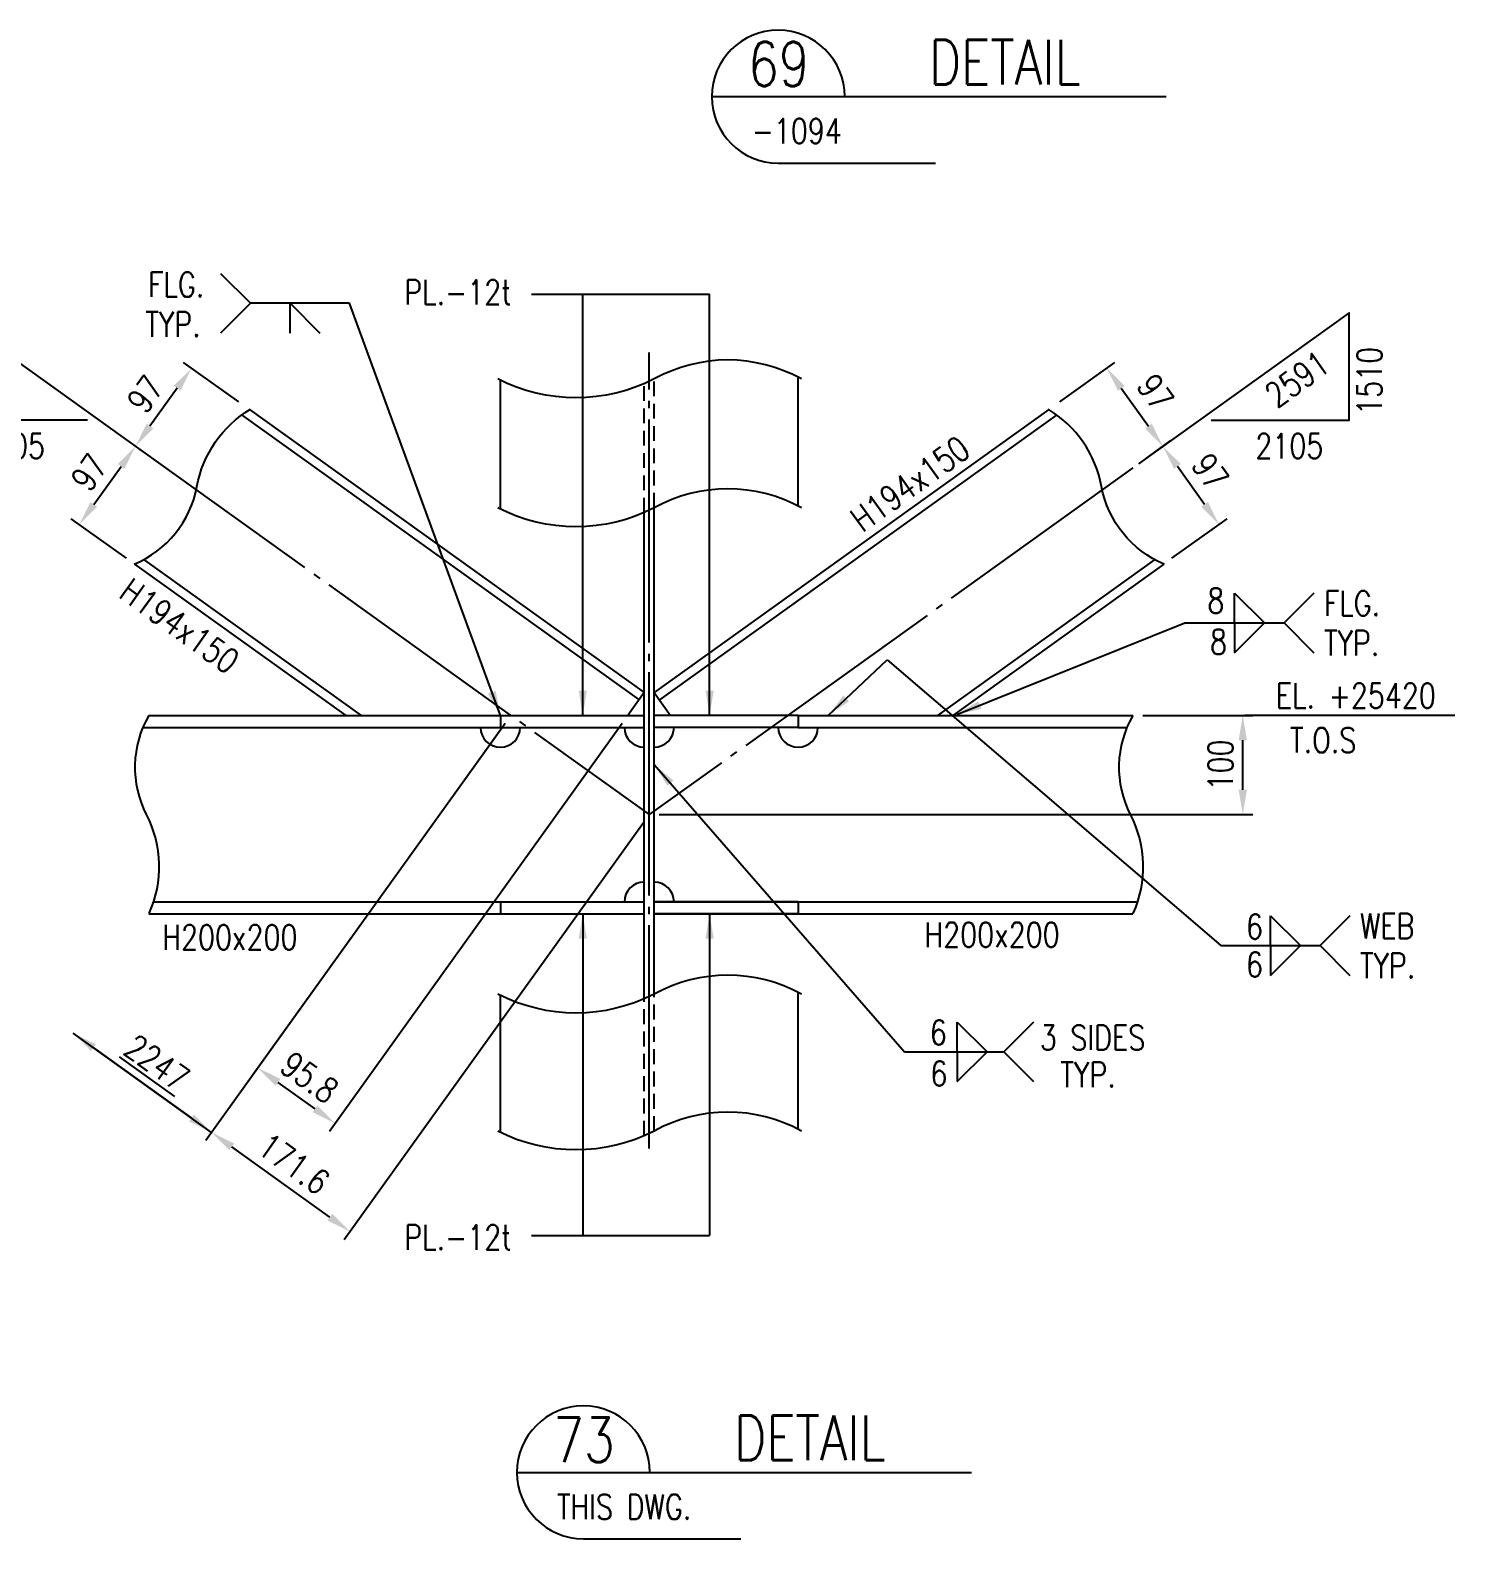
# Model space of a CAD drawing. Header units: millimetres. Extents: x 0 to 232280, y -26939 to 23794.
# Drawn here: x 161915 to 167657, y -15031 to -8948 of the extents above; entities that cross this region are included whole.
import ezdxf
from ezdxf.enums import TextEntityAlignment as Align

# ---------------------------------------------------------------- set-up
doc = ezdxf.new("R2010")
doc.units = ezdxf.units.MM
doc.header["$LTSCALE"] = 30
doc.linetypes.add('JNK-CENTER', pattern=[34, 30, -1.5, 1, -1.5])
doc.linetypes.add('JNK-HIDDEN', pattern=[3, 2, -1])
for name, color, linetype in [('CEN-R', 1, 'JNK-CENTER'), ('CON-C', 4, 'Continuous'), ('CON-G', 3, 'Continuous'), ('CON-W', 7, 'Continuous'), ('CON-Y', 2, 'Continuous'), ('Dim-W', 7, 'Continuous'), ('HID-Y', 2, 'JNK-HIDDEN'), ('TXT-Y', 2, 'Continuous')]:
    doc.layers.add(name, color=color, linetype=linetype)
doc.styles.add('SIMPLEX', font='simplex.shx', dxfattribs={"width": 0.8})
doc.dimstyles.new('DIM40x4', dxfattribs={"dimscale": 40, "dimtxt": 2.5, "dimasz": 2.5, "dimexe": 1, "dimexo": 1, "dimgap": 1, "dimtad": 1, "dimdec": 1, "dimlfac": 0.25, "dimdsep": 46, "dimtxsty": 'SIMPLEX', "dimcen": 2.5, "dimclrd": 7, "dimclre": 7, "dimclrt": 2, "dimadec": 1, "dimazin": 2, "dimtfac": 1, "dimtdec": 1, "dimtmove": 2, "dimatfit": 3, "dimfxl": 1, "dimtfill": 1, "dimtolj": 1, "dimtzin": 0, "dimarcsym": 1})

# ---------------------------------------------------------------- blocks, each defined once
blk = doc.blocks.new('SECTITLE')
at = {"layer": 'CON-G'}
for p, q in [((-1.7, 0), (44.1, 0)), ((5, -6.7), (20.86, -6.7))]:
    blk.add_line(p, q, dxfattribs=at)
blk.add_arc((5, 0), 6.7, 0, 270, dxfattribs=at)
at = {"layer": 'CON-C', "style": 'SIMPLEX', "width": 0.8}
for tag, p in [('A', (5.06, 1.04)), ('ELEVATION', (27.83, 1.22))]:
    blk.add_attdef(tag, text='', height=4.5, dxfattribs=at).set_placement(p, align=Align.CENTER)
at = {"layer": 'CON-Y', "style": 'SIMPLEX', "width": 0.8}
blk.add_attdef('SCALE', text='', height=2.5, dxfattribs=at).set_placement((44.9, -3.72), align=Align.RIGHT)
blk.add_attdef('H0000-0000', (1.54, -4.72), '', height=2.5, dxfattribs=at)
blk = doc.blocks.new('*D4542')
at = {"layer": 'DEFPOINTS', "color": 0, "ltscale": 0.5, "transparency": 16777216}
for p in [(166359, -11711.1), (166802.1, -11711.1), (164409.7, -12111.1)]:
    blk.add_point(p, dxfattribs=at)
at = {"layer": 'Dim-W', "color": 7, "lineweight": -2, "ltscale": 0.5, "transparency": 16777216}
for p, q in [((166399, -11711.1), (166842.1, -11711.1)), ((166802.1, -12011.1), (166802.1, -11811.1)), ((164449.7, -12111.1), (166842.1, -12111.1))]:
    blk.add_line(p, q, dxfattribs=at)
at = {"layer": 'Dim-W', "color": 7, "ltscale": 0.5, "transparency": 16777216}
for points in [[(166785.4, -11811.1), (166818.8, -11811.1), (166802.1, -11711.1)], [(166785.4, -12011.1), (166818.8, -12011.1), (166802.1, -12111.1)]]:
    blk.add_solid(points, dxfattribs=at)
at = {"layer": 'Dim-W', "color": 2, "ltscale": 0.5, "transparency": 16777216, "insert": (166712.1, -11911.1), "char_height": 100, "attachment_point": 5, "rotation": 90, "style": 'SIMPLEX', "bg_fill": 3, "box_fill_scale": 1.1, "bg_fill_color": 256, "bg_fill_true_color": 13158600, "bg_fill_transparency": 0}
blk.add_mtext('\\A1;100', dxfattribs=at)
blk = doc.blocks.new('*D4543')
at = {"layer": 'DEFPOINTS', "color": 0, "ltscale": 0.5, "transparency": 16777216}
for p in [(163852.1, -11711.1), (164409.7, -12111.1), (162646, -13392.5)]:
    blk.add_point(p, dxfattribs=at)
at = {"layer": 'Dim-W', "color": 7, "lineweight": -2, "ltscale": 0.5, "transparency": 16777216}
for p, q in [((163828.8, -11743.6), (162622.7, -13425)), ((164386.4, -12143.6), (163180.3, -13825)), ((163122.3, -13734.2), (162727.2, -13450.8))]:
    blk.add_line(p, q, dxfattribs=at)
at = {"layer": 'Dim-W', "color": 7, "ltscale": 0.5, "transparency": 16777216}
for points in [[(162737, -13437.2), (162717.5, -13464.3), (162646, -13392.5)], [(163132.1, -13720.7), (163112.6, -13747.7), (163203.6, -13792.5)]]:
    blk.add_solid(points, dxfattribs=at)
at = {"layer": 'Dim-W', "color": 2, "ltscale": 0.5, "transparency": 16777216, "insert": (162977.3, -13519.4), "char_height": 100, "attachment_point": 5, "rotation": 324.34663, "style": 'SIMPLEX', "bg_fill": 3, "box_fill_scale": 1.1, "bg_fill_color": 256, "bg_fill_true_color": 13158600, "bg_fill_transparency": 0}
blk.add_mtext('\\A1;171.6', dxfattribs=at)
blk = doc.blocks.new('*D4544')
at = {"layer": 'DEFPOINTS', "color": 0, "ltscale": 0.5, "transparency": 16777216}
for p in [(164323.8, -11711.1), (163811.9, -11767.1), (162832.5, -13132.5)]:
    blk.add_point(p, dxfattribs=at)
at = {"layer": 'Dim-W', "color": 7, "lineweight": -2, "ltscale": 0.5, "transparency": 16777216}
for p, q in [((163788.6, -11799.6), (162809.2, -13165)), ((164300.5, -11743.6), (163120.7, -13388.4)), ((163062.7, -13297.6), (162913.8, -13190.8))]:
    blk.add_line(p, q, dxfattribs=at)
at = {"layer": 'Dim-W', "color": 7, "ltscale": 0.5, "transparency": 16777216}
for points in [[(162923.5, -13177.2), (162904, -13204.3), (162832.5, -13132.5)], [(163072.4, -13284.1), (163053, -13311.1), (163144, -13355.9)]]:
    blk.add_solid(points, dxfattribs=at)
at = {"layer": 'Dim-W', "color": 2, "ltscale": 0.5, "transparency": 16777216, "insert": (163040.7, -13171), "char_height": 100, "attachment_point": 5, "rotation": 324.34663, "style": 'SIMPLEX', "bg_fill": 3, "box_fill_scale": 1.1, "bg_fill_color": 256, "bg_fill_true_color": 13158600, "bg_fill_transparency": 0}
blk.add_mtext('\\A1;95.8', dxfattribs=at)
blk = doc.blocks.new('*D4545')
at = {"layer": 'DEFPOINTS', "color": 0, "ltscale": 0.5, "transparency": 16777216}
for p in [(162088.1, -12992.3), (162088.1, -12992.3), (162646, -13392.5)]:
    blk.add_point(p, dxfattribs=at)
at = {"layer": 'Dim-W', "color": 7, "lineweight": -2, "ltscale": 0.5, "transparency": 16777216}
for p, q in [((162564.7, -13334.2), (162169.4, -13050.6)), ((162622.7, -13425), (162622.7, -13425))]:
    blk.add_line(p, q, dxfattribs=at)
at = {"layer": 'Dim-W', "color": 7, "ltscale": 0.5, "transparency": 16777216}
for points in [[(162179.1, -13037.1), (162159.7, -13064.1), (162088.1, -12992.3)], [(162574.4, -13320.7), (162555, -13347.7), (162646, -13392.5)]]:
    blk.add_solid(points, dxfattribs=at)
at = {"layer": 'Dim-W', "color": 2, "ltscale": 0.5, "transparency": 16777216, "insert": (162425.3, -13111.1), "char_height": 100, "attachment_point": 5, "rotation": 324.34663, "style": 'SIMPLEX', "bg_fill": 3, "box_fill_scale": 1.1, "bg_fill_color": 256, "bg_fill_true_color": 13158600, "bg_fill_transparency": 0}
blk.add_mtext('\\A1;\\L2247', dxfattribs=at)
blk = doc.blocks.new('*D4546')
at = {"layer": 'DEFPOINTS', "color": 0, "ltscale": 0.5, "transparency": 16777216}
for p in [(162289.6, -10590.3), (162339.2, -10625.9), (162335.2, -11100.6)]:
    blk.add_point(p, dxfattribs=at)
at = {"layer": 'Dim-W', "color": 7, "lineweight": -2, "ltscale": 0.5, "transparency": 16777216}
for p, q in [((162322.2, -10613.7), (162371.7, -10649.2)), ((162171.3, -10859.9), (162280.9, -10707.1)), ((162302.7, -11077.2), (162080.5, -10917.8))]:
    blk.add_line(p, q, dxfattribs=at)
at = {"layer": 'Dim-W', "color": 7, "ltscale": 0.5, "transparency": 16777216}
for points in [[(162267.3, -10697.4), (162294.4, -10716.8), (162339.2, -10625.9)], [(162157.7, -10850.2), (162184.8, -10869.6), (162113, -10941.1)]]:
    blk.add_solid(points, dxfattribs=at)
at = {"layer": 'Dim-W', "color": 2, "ltscale": 0.5, "transparency": 16777216, "insert": (162153, -10731), "char_height": 100, "attachment_point": 5, "rotation": 54.34663, "style": 'SIMPLEX', "bg_fill": 3, "box_fill_scale": 1.1, "bg_fill_color": 256, "bg_fill_true_color": 13158600, "bg_fill_transparency": 0}
blk.add_mtext('\\A1;97', dxfattribs=at)
blk = doc.blocks.new('*D4547')
at = {"layer": 'DEFPOINTS', "color": 0, "ltscale": 0.5, "transparency": 16777216}
for p in [(162787.6, -10470), (162289.6, -10590.3), (162339.2, -10625.9)]:
    blk.add_point(p, dxfattribs=at)
at = {"layer": 'Dim-W', "color": 7, "lineweight": -2, "ltscale": 0.5, "transparency": 16777216}
for p, q in [((162755.1, -10446.7), (162532.8, -10287.3)), ((162507, -10391.8), (162397.4, -10544.6)), ((162322.2, -10613.7), (162371.7, -10649.2))]:
    blk.add_line(p, q, dxfattribs=at)
at = {"layer": 'Dim-W', "color": 7, "ltscale": 0.5, "transparency": 16777216}
for points in [[(162493.5, -10382.1), (162520.6, -10401.6), (162565.3, -10310.6)], [(162383.9, -10534.9), (162411, -10554.3), (162339.2, -10625.9)]]:
    blk.add_solid(points, dxfattribs=at)
at = {"layer": 'Dim-W', "color": 2, "ltscale": 0.5, "transparency": 16777216, "insert": (162379.1, -10415.8), "char_height": 100, "attachment_point": 5, "rotation": 54.34663, "style": 'SIMPLEX', "bg_fill": 3, "box_fill_scale": 1.1, "bg_fill_color": 256, "bg_fill_true_color": 13158600, "bg_fill_transparency": 0}
blk.add_mtext('\\A1;97', dxfattribs=at)
blk = doc.blocks.new('*D4548')
at = {"layer": 'DEFPOINTS', "color": 0, "ltscale": 0.5, "transparency": 16777216}
for p in [(166480.2, -10625.9), (166381.5, -10696.7), (166484.2, -11100.6)]:
    blk.add_point(p, dxfattribs=at)
at = {"layer": 'Dim-W', "color": 7, "lineweight": -2, "ltscale": 0.5, "transparency": 16777216}
for p, q in [((166414, -10673.4), (166512.7, -10602.5)), ((166648.1, -10859.9), (166538.5, -10707.1)), ((166516.7, -11077.2), (166738.9, -10917.8))]:
    blk.add_line(p, q, dxfattribs=at)
at = {"layer": 'Dim-W', "color": 2, "ltscale": 0.5, "transparency": 16777216, "insert": (166670.8, -10727.9), "char_height": 100, "attachment_point": 5, "rotation": 305.65337, "style": 'SIMPLEX', "bg_fill": 3, "box_fill_scale": 1.1, "bg_fill_color": 256, "bg_fill_true_color": 13158600, "bg_fill_transparency": 0}
blk.add_mtext('\\A1;97', dxfattribs=at)
at = {"layer": 'Dim-W', "color": 7, "ltscale": 0.5, "transparency": 16777216}
for points in [[(166525, -10716.8), (166552.1, -10697.4), (166480.2, -10625.9)], [(166634.6, -10869.6), (166661.6, -10850.2), (166706.4, -10941.1)]]:
    blk.add_solid(points, dxfattribs=at)
blk = doc.blocks.new('*D4549')
at = {"layer": 'DEFPOINTS', "color": 0, "ltscale": 0.5, "transparency": 16777216}
for p in [(166031.8, -10470), (166480.2, -10625.9), (166381.5, -10696.7)]:
    blk.add_point(p, dxfattribs=at)
at = {"layer": 'Dim-W', "color": 7, "lineweight": -2, "ltscale": 0.5, "transparency": 16777216}
for p, q in [((166064.3, -10446.7), (166286.6, -10287.3)), ((166312.4, -10391.8), (166421.9, -10544.6)), ((166414, -10673.4), (166512.7, -10602.5))]:
    blk.add_line(p, q, dxfattribs=at)
at = {"layer": 'Dim-W', "color": 2, "ltscale": 0.5, "transparency": 16777216, "insert": (166449.8, -10408.9), "char_height": 100, "attachment_point": 5, "rotation": 305.65337, "style": 'SIMPLEX', "bg_fill": 3, "box_fill_scale": 1.1, "bg_fill_color": 256, "bg_fill_true_color": 13158600, "bg_fill_transparency": 0}
blk.add_mtext('\\A1;97', dxfattribs=at)
at = {"layer": 'Dim-W', "color": 7, "ltscale": 0.5, "transparency": 16777216}
for points in [[(166298.8, -10401.6), (166325.9, -10382.1), (166254.1, -10310.6)], [(166408.4, -10554.3), (166435.5, -10534.9), (166480.2, -10625.9)]]:
    blk.add_solid(points, dxfattribs=at)

msp = doc.modelspace()

# ---------------------------------------------------------------- linework, layer by layer
for p, q in [((162962.55, -10169.24), (162962.55, -10049.24)), ((162962.55, -10049.24), (163082.55, -10169.24)), ((166768.99, -11338.08), (166768.99, -11218.08)), ((166768.99, -11218.08), (166888.99, -11338.08)), ((166768.99, -11338.08), (166768.99, -11458.08)), ((166768.99, -11458.08), (166888.99, -11338.08)), ((166914.06, -12639.13), (166914.06, -12519.13)), ((166914.06, -12519.13), (167034.06, -12639.13)), ((166914.06, -12639.13), (166914.06, -12759.13)), ((166914.06, -12759.13), (167034.06, -12639.13)), ((165651.53, -13067.49), (165651.53, -12947.49)), ((165651.53, -12947.49), (165771.53, -13067.49)), ((165651.53, -13067.49), (165651.53, -13187.49)), ((165651.53, -13187.49), (165771.53, -13067.49))]:
    msp.add_line(p, q)
at = {"layer": 'CEN-R'}
for p, q in [((164409.7, -13457.25), (164409.7, -10247.3)), ((162289.65, -10590.34), (164409.7, -12111.14)), ((166358.58, -10713.13), (164409.7, -12111.14))]:
    msp.add_line(p, q, dxfattribs=at)
at = {"layer": 'CON-G'}
for p, q in [((163809.7, -10879.34), (163809.7, -10359.6)), ((165009.7, -10866.82), (165009.7, -10347.08)), ((162767.02, -10499.58), (164368.71, -11648.54)), ((162798.86, -10478.11), (164389.7, -11619.28)), ((166020.54, -10478.11), (164429.7, -11619.28)), ((166052.38, -10499.58), (164450.68, -11648.54)), ((164429.7, -12834.96), (164429.7, -10874.1)), ((164389.7, -12853.89), (164389.7, -10893.02)), ((162335.25, -11100.55), (163186.42, -11711.14)), ((162375.34, -11085.01), (163248.18, -11711.14)), ((166447.13, -11082.81), (165571.21, -11711.14)), ((166484.15, -11100.55), (165632.97, -11711.14)), ((164389.7, -11619.28), (164323.81, -11711.14)), ((164429.7, -11619.28), (164495.59, -11711.14)), ((162392.91, -11711.14), (163809.7, -11711.14)), ((163809.7, -11711.14), (164389.7, -11711.14)), ((165009.7, -11711.14), (164429.7, -11711.14)), ((165009.7, -11711.14), (166358.96, -11711.14)), ((165009.7, -11711.14), (165009.7, -11759.14)), ((162369.08, -11759.14), (163809.7, -11759.14)), ((165009.7, -11759.14), (164429.7, -11759.14)), ((165009.7, -11759.14), (166335.13, -11759.14)), ((162410.9, -12463.14), (164389.7, -12463.14)), ((164429.7, -12463.14), (166376.95, -12463.14)), ((165009.7, -12463.14), (165009.7, -12511.14)), ((162392.91, -12511.14), (164389.7, -12511.14)), ((164429.7, -12511.14), (166358.96, -12511.14)), ((165009.7, -13379.78), (165009.7, -12827.68)), ((163809.7, -13392.29), (163809.7, -12840.2))]:
    msp.add_line(p, q, dxfattribs=at)
msp.add_arc((164389.7, -12463.14), 80, 90, 180, dxfattribs=at)
at = {"layer": 'CON-W'}
for p, q in [((162682.03, -9929.24), (162802.03, -10049.24)), ((162802.03, -10049.24), (162682.03, -10169.24)), ((163202.03, -10049.24), (162802.03, -10049.24)), ((167088.99, -11218.08), (166968.99, -11338.08)), ((166568.99, -11338.08), (166968.99, -11338.08)), ((166968.99, -11338.08), (167088.99, -11458.08)), ((167234.06, -12519.13), (167114.06, -12639.13)), ((166714.06, -12639.13), (167114.06, -12639.13)), ((167114.06, -12639.13), (167234.06, -12759.13)), ((165959.21, -12947.49), (165839.21, -13067.49)), ((165439.21, -13067.49), (165839.21, -13067.49)), ((165839.21, -13067.49), (165959.21, -13187.49))]:
    msp.add_line(p, q, dxfattribs=at)
for points in [[(165023.49, -10354.47, 0.2579286), (164429.49, -10354.47, -0.2412572), (163799.49, -10354.47)], [(162333.76, -11101.18, 0.2536137), (162586.61, -10788.23, -0.2149363), (162802.29, -10476.03, -0.2149363)], [(166485.64, -11101.18, -0.2536137), (166232.79, -10788.23, 0.2149363), (166017.11, -10476.03, 0.2149363)], [(165023.49, -10874.21, 0.2579286), (164429.49, -10874.21, -0.2412572), (163799.49, -10874.21)], [(162392.91, -11711.14, 0.2550891), (162382.71, -12111.01, -0.2287756), (162392.91, -12509.54, -0.2415798)], [(166358.96, -11711.14, 0.2550891), (166348.76, -12111.01, -0.2287756), (166358.96, -12509.54, -0.2415798)], [(165023.49, -12835.08, 0.2579286), (164429.49, -12835.08, -0.2412572), (163799.49, -12835.08)], [(165023.49, -13387.17, 0.2579286), (164429.49, -13387.17, -0.2412572), (163799.49, -13387.17)]]:
    msp.add_lwpolyline(points, format="xyb", dxfattribs=at)
at = {"layer": 'Dim-W', "ltscale": 0.5}
msp.add_line((163934.74, -10012.17), (164653.26, -10012.17), dxfattribs=at)
for points in [[(162145.1, -10520.91), (161588.04, -10520.91), (161588.04, -10087.05), (162289.65, -10590.34)], [(166674.3, -10520.91), (167231.35, -10520.91), (167231.35, -10087.05), (166381.49, -10696.69)]]:
    msp.add_lwpolyline(points, dxfattribs=at)
at = {"layer": 'HID-Y'}
for p, q in [((164389.7, -10893.02), (164389.7, -10373.28)), ((164429.7, -10874.1), (164429.7, -10354.36)), ((164429.7, -13387.05), (164429.7, -12834.96)), ((164389.7, -13405.98), (164389.7, -12853.89))]:
    msp.add_line(p, q, dxfattribs=at)

# ---------------------------------------------------------------- block references
at = {"layer": 'CON-W'}
ref = msp.add_blockref('SECTITLE', (164729.65, -9215.89), dxfattribs=dict(at, xscale=40, yscale=40, zscale=40))
ref.add_attrib('H0000-0000', '-1094', (164822.85, -9404.69), dxfattribs={"layer": 'CON-Y', "height": 100, "style": 'SIMPLEX', "width": 0.8})
ref.add_attrib('A', '69', dxfattribs={"layer": 'CON-C', "height": 180, "style": 'SIMPLEX', "width": 0.8}).set_placement((164932.05, -9174.29), align=Align.CENTER)
ref.add_attrib('ELEVATION', 'DETAIL', dxfattribs={"layer": 'CON-C', "height": 180, "style": 'SIMPLEX', "width": 0.8}).set_placement((165842.85, -9167.09), align=Align.CENTER)
ref = msp.add_blockref('SECTITLE', (163944.48, -14763.3), dxfattribs=dict(at, xscale=40, yscale=40, zscale=40))
ref.add_attrib('H0000-0000', 'THIS DWG.', (164037.69, -14952.1), dxfattribs={"layer": 'CON-Y', "height": 100, "style": 'SIMPLEX', "width": 0.8})
ref.add_attrib('A', '73', dxfattribs={"layer": 'CON-C', "height": 180, "style": 'SIMPLEX', "width": 0.8}).set_placement((164146.88, -14721.7), align=Align.CENTER)
ref.add_attrib('ELEVATION', 'DETAIL', dxfattribs={"layer": 'CON-C', "height": 180, "style": 'SIMPLEX', "width": 0.8}).set_placement((165057.68, -14714.5), align=Align.CENTER)

# ---------------------------------------------------------------- texts
at = {"layer": 'CON-W', "color": 2, "style": 'SIMPLEX', "width": 0.8}
for s, p in [('8', (166658.99, -11298.08)), ('8', (166670, -11464.47)), ('6', (166815.07, -12612.74)), ('6', (166815.07, -12765.52)), ('6', (165540.77, -13039.51)), ('6', (165543.04, -13205.14))]:
    msp.add_text(s, height=100, dxfattribs=at).set_placement(p)
at = {"layer": 'CON-Y', "style": 'SIMPLEX', "width": 0.8}
msp.add_text('PL.-12t', height=100, dxfattribs=at).set_placement((163638.51, -10054.68), align=Align.CENTER)
msp.add_text('1510', height=100, rotation=90, dxfattribs=at).set_placement((167362.78, -10499.13))
for s, p in [('2105', (161700.2, -10674.68)), ('2105', (166852.53, -10674.68)), ('EL. +25420', (166935.7, -11681.29)), ('T.O.S', (166992.51, -11860.87)), ('H200x200', (162447.19, -12655.67)), ('H200x200', (165518.93, -12645.52))]:
    msp.add_text(s, height=100, dxfattribs=at).set_placement(p)
at = {"layer": 'Dim-W', "color": 2, "style": 'SIMPLEX', "width": 0.8}
for rotation, p in [(35.653375, (165268.65, -10976.68)), (324.346625, (162266.34, -11231.67))]:
    msp.add_text('H194x150', height=100, rotation=rotation, dxfattribs=at).set_placement(p)
at = {"layer": 'Dim-W', "color": 2, "insert": (167021.92, -10354.67), "char_height": 100, "attachment_point": 5, "rotation": 35.653375, "style": 'SIMPLEX'}
msp.add_mtext('2591', dxfattribs=at)
at = {"layer": 'TXT-Y', "style": 'SIMPLEX', "width": 0.8}
for s, p in [('FLG.', (162390.51, -9973.8)), ('TYP.', (162379.08, -10133.8)), ('FLG.', (167129.41, -11258.88)), ('TYP.', (167129.41, -11418.88)), ('WEB', (167274.49, -12559.93)), ('TYP.', (167274.49, -12719.93)), ('3 SIDES', (165983.94, -13010.02)), ('TYP.', (166067.33, -13159.91))]:
    msp.add_text(s, height=100, dxfattribs=at).set_placement(p, align=Align.MIDDLE_LEFT)

# ---------------------------------------------------------------- leaders
at = {"layer": 'CON-W'}
msp.add_leader([(164653.26, -12511.14), (164653.26, -13808.1)], dimstyle='DIM40x4', dxfattribs=at)

# ---------------------------------------------------------------- next in the draw order: dimensions: what is measured, and where the dimension line sits
at = {"layer": 'Dim-W', "ltscale": 0.5}
for base, p1, p2, angle, picture, middle in [((162339.16, -10625.86), (162335.25, -11100.55), (162289.65, -10590.34), 54.346625, '*D4546', (162152.95, -10731.03)), ((166802.11, -11711.14), (164409.7, -12111.14), (166358.96, -11711.14), 90, '*D4542', (166712.11, -11911.14))]:
    dim = msp.add_linear_dim(base=base, p1=p1, p2=p2, angle=angle, dimstyle='DIM40x4', dxfattribs=at)
    dim.commit()
    dim.dimension.update_dxf_attribs({"geometry": picture, "text_midpoint": middle})
dim = msp.add_linear_dim(base=(166480.24, -10625.86), p1=(166484.15, -11100.55), p2=(166381.49, -10696.69), angle=125.653375, dimstyle='DIM40x4', dxfattribs=at)
dim.commit()
dim.dimension.update_dxf_attribs({"geometry": '*D4548', "text_midpoint": (166670.79, -10727.91), "dimtype": 160})

# ---------------------------------------------------------------- next in the draw order: linework, layer by layer
at = {"layer": 'CON-G'}
msp.add_arc((165009.7, -11759.14), 80, 180, 0, dxfattribs=at)
at = {"layer": 'Dim-W', "ltscale": 0.5}
msp.add_line((165368.92, -11486.97), (166714.06, -12639.13), dxfattribs=at)
at = {"layer": 'Dim-W'}
msp.add_line((167656.69, -11711.14), (166810.32, -11711.14), dxfattribs=at)

# ---------------------------------------------------------------- next in the draw order: dimensions: what is measured, and where the dimension line sits
at = {"layer": 'Dim-W', "ltscale": 0.5}
for base, p1, p2, angle, picture, middle in [((162339.16, -10625.86), (162787.56, -10470.01), (162289.65, -10590.34), 234.346625, '*D4547', (162379.11, -10415.76)), ((162645.99, -13392.48), (164409.7, -12111.14), (163852.08, -11711.14), 144.346625, '*D4543', (162977.25, -13519.35))]:
    dim = msp.add_linear_dim(base=base, p1=p1, p2=p2, angle=angle, dimstyle='DIM40x4', dxfattribs=at)
    dim.commit()
    dim.dimension.update_dxf_attribs({"geometry": picture, "text_midpoint": middle})
dim = msp.add_linear_dim(base=(166480.24, -10625.86), p1=(166031.84, -10470.01), p2=(166381.49, -10696.69), angle=305.653375, dimstyle='DIM40x4', dxfattribs=at)
dim.commit()
dim.dimension.update_dxf_attribs({"geometry": '*D4549', "text_midpoint": (166449.84, -10408.91), "dimtype": 160})

# ---------------------------------------------------------------- next in the draw order: leaders
at = {"layer": 'CON-W'}
for points in [[(164653.26, -11711.14), (164653.26, -10012.17)], [(165649.59, -11706.81), (166568.99, -11338.08)], [(165130.92, -11711.14), (165368.92, -11486.97)]]:
    msp.add_leader(points, dimstyle='DIM40x4', dxfattribs=at)

# ---------------------------------------------------------------- next in the draw order: linework, layer by layer
at = {"layer": 'CON-G'}
for p, q in [((165009.7, -12463.14), (164429.7, -12463.14)), ((165009.7, -12511.14), (164429.7, -12511.14))]:
    msp.add_line(p, q, dxfattribs=at)
for centre, start, end in [((164429.7, -11759.14), 270, 0), ((164429.7, -12463.14), 0, 90)]:
    msp.add_arc(centre, 80, start, end, dxfattribs=at)
at = {"layer": 'Dim-W', "ltscale": 0.5}
for p, q in [((162645.99, -13392.48), (162088.14, -12992.31)), ((163934.74, -13808.1), (164653.26, -13808.1))]:
    msp.add_line(p, q, dxfattribs=at)

# ---------------------------------------------------------------- next in the draw order: texts
at = {"layer": 'CON-Y', "style": 'SIMPLEX', "width": 0.8}
msp.add_text('PL.-12t', height=100, dxfattribs=at).set_placement((163638.51, -13865.6), align=Align.CENTER)

# ---------------------------------------------------------------- next in the draw order: dimensions: what is measured, and where the dimension line sits
at = {"layer": 'Dim-W', "ltscale": 0.5}
dim = msp.add_linear_dim(base=(162832.51, -13132.46), p1=(164323.81, -11711.14), p2=(163811.91, -11767.14), angle=144.346625, dimstyle='DIM40x4', dxfattribs=at)
dim.commit()
dim.dimension.update_dxf_attribs({"geometry": '*D4544', "text_midpoint": (163040.7, -13171.04)})

# ---------------------------------------------------------------- next in the draw order: leaders
at = {"layer": 'CON-W'}
msp.add_leader([(164429.7, -11908.86), (165439.21, -13067.49)], dimstyle='DIM40x4', dxfattribs=at)

# ---------------------------------------------------------------- next in the draw order: linework, layer by layer
at = {"layer": 'CON-G'}
for p, q in [((163809.7, -11711.14), (163809.7, -11759.14)), ((163809.7, -11759.14), (164389.7, -11759.14)), ((163809.7, -12463.14), (164389.7, -12463.14)), ((163809.7, -12463.14), (163809.7, -12511.14)), ((163809.7, -12511.14), (164389.7, -12511.14))]:
    msp.add_line(p, q, dxfattribs=at)
for centre, end in [((163809.7, -11759.14), 0), ((164389.7, -11759.14), 270)]:
    msp.add_arc(centre, 80, 180, end, dxfattribs=at)

# ---------------------------------------------------------------- next in the draw order: dimensions: what is measured, and where the dimension line sits
at = {"layer": 'Dim-W', "ltscale": 0.5}
dim = msp.add_linear_dim(base=(162088.14, -12992.31), p1=(162645.99, -13392.48), p2=(162088.14, -12992.31), angle=144.346625, text='%%U2247', dimstyle='DIM40x4', dxfattribs=at)
dim.commit()
dim.dimension.update_dxf_attribs({"geometry": '*D4545', "text_midpoint": (162425.35, -13111.14)})

# ---------------------------------------------------------------- next in the draw order: leaders
at = {"layer": 'CON-W'}
for points in [[(164141.94, -11711.14), (164141.94, -10012.17)], [(163809.7, -11711.14), (163202.03, -10049.24)], [(164141.94, -12511.14), (164141.94, -13808.1)]]:
    msp.add_leader(points, dimstyle='DIM40x4', dxfattribs=at)

doc.saveas('drawing.dxf')
